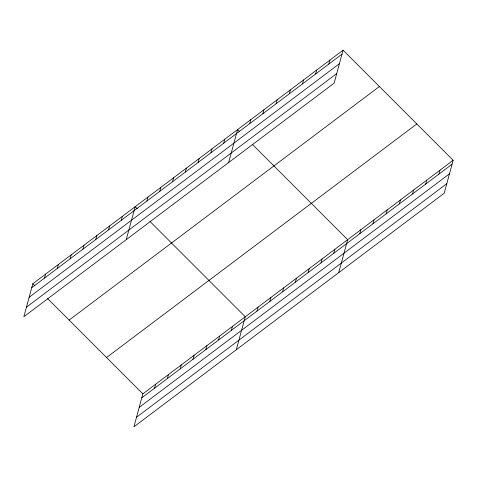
<?xml version="1.0" encoding="UTF-8"?>
<svg xmlns="http://www.w3.org/2000/svg" width="477" height="477" viewBox="0 0 477 477"><rect width="100%" height="100%" fill="white"/><g stroke="black" fill="none" stroke-linecap="round" stroke-linejoin="round"><path stroke-width="0.72" d="M343.082 50.18L32.806 283.761L23.85 316.734L334.127 83.147L343.082 50.18L453.15 160.266L444.194 193.239L133.918 426.82L142.873 393.853L453.15 160.266M44.534 278.085L45.607 274.126M57.329 268.45L58.403 264.491M70.131 258.814L71.204 254.855M82.926 249.179L84.006 245.22M95.728 239.543L96.801 235.584M108.523 229.908L109.603 225.949M121.325 220.273L122.398 216.314M126.244 239.651L135.2 206.678L137.304 208.789M146.922 201.002L147.995 197.043M159.723 191.366L160.797 187.407M172.519 181.731L173.598 177.772M185.32 172.096L186.394 168.137M198.116 162.46L199.195 158.501M210.917 152.825L211.991 148.866M154.596 388.171L155.669 384.218M223.719 143.189L224.792 139.23M167.397 378.535L168.47 374.582M228.632 162.568L237.588 129.595L239.698 131.706M180.193 368.9L181.272 364.947M249.704 123.626L250.777 119.667M192.994 359.264L194.067 355.311M262.887 113.699L263.966 109.74M205.796 349.629L206.869 345.676M276.076 103.771L277.149 99.818M218.591 339.994L219.664 336.041M289.265 93.844L290.338 89.891M231.393 330.358L232.466 326.405M302.448 83.916L303.527 79.963M236.306 349.736L245.261 316.77L149.939 221.423M315.637 73.989L316.71 70.036M256.99 311.087L258.063 307.134M328.826 64.061L329.899 60.108M269.785 301.452L270.864 297.499M282.587 291.817L283.66 287.864M295.388 282.181L296.461 278.228M308.184 272.546L309.257 268.593M320.985 262.91L322.058 258.957M333.781 253.275L334.854 249.322M338.7 272.653L347.655 239.687L252.327 144.34M359.765 233.718L360.845 229.759M372.954 223.791L374.028 219.831M386.143 213.863L387.217 209.904M399.327 203.935L400.406 199.976M412.516 194.008L413.589 190.049M425.705 184.08L426.778 180.121M438.888 174.153L439.961 170.194M31.732 287.72L342.009 54.134M29.133 297.29L339.409 63.709M26.45 307.158L336.726 73.571M69.129 320.091L379.406 86.51M106.55 357.523L416.826 123.937M141.8 397.806L452.077 164.225M139.195 407.382L449.477 173.801M136.517 417.25L446.794 183.663M32.806 283.761L34.91 285.872M47.545 298.507L142.873 393.853"/></g></svg>
